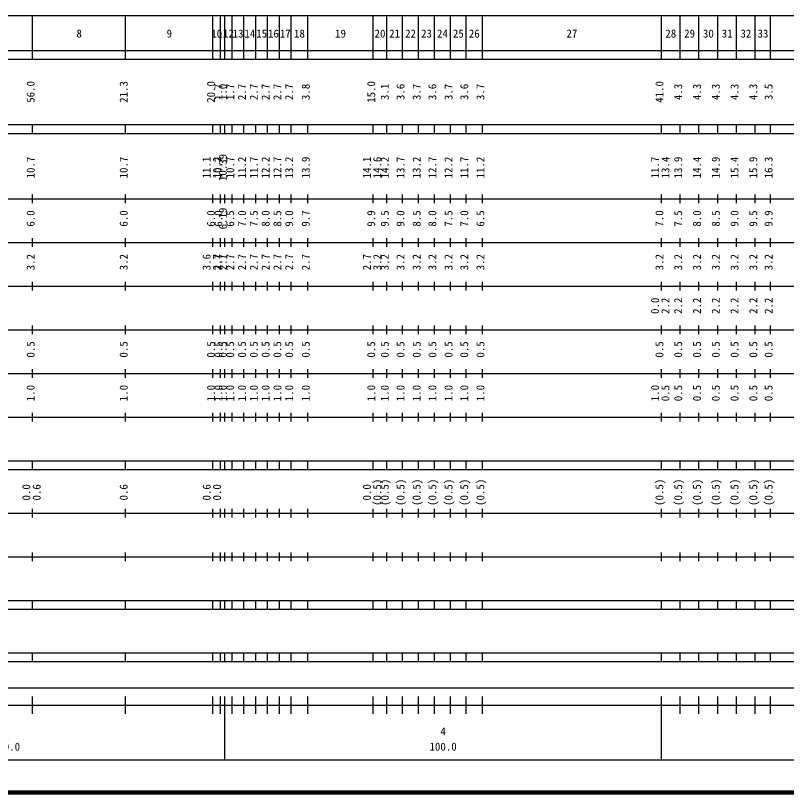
# Model space of a CAD drawing. Units: millimetres on the paper, enlarged 1000 times. Extents: x 40000 to 680000, y 20000 to 380000.
# Drawn here: x 320081 to 496636, y 20000 to 198000 of the extents above; entities that cross this region are included whole.
import ezdxf
from ezdxf.enums import TextEntityAlignment as Align

# ---------------------------------------------------------------- set-up
doc = ezdxf.new("R2010")
doc.units = ezdxf.units.MM
doc.header["$LTSCALE"] = 1000
doc.layers.add('M-TTL', color=2, linetype='Continuous', lineweight=140)
doc.layers.add('M-TTL-BAND', color=7, linetype='Continuous', lineweight=25)
doc.styles.add('ＭＳ ゴシック', font='')
doc.styles.get('ＭＳ ゴシック').set_extended_font_data('MS Gothic')

msp = doc.modelspace()

# ---------------------------------------------------------------- linework, layer by layer
at = {"layer": 'M-TTL'}
msp.add_line((40000, 20000), (680000, 20000), dxfattribs=at)
at = {"layer": 'M-TTL-BAND'}
for p, q in [((68000, 198000), (579000, 198000)), ((324000, 188000), (324000, 198000)), ((345300, 188000), (345300, 198000)), ((365300, 188000), (365300, 198000)), ((367000, 188000), (367000, 198000)), ((368000, 188000), (368000, 198000)), ((369700, 188000), (369700, 198000)), ((372400, 188000), (372400, 198000)), ((375100, 188000), (375100, 198000)), ((377800, 188000), (377800, 198000)), ((380500, 188000), (380500, 198000)), ((383200, 188000), (383200, 198000)), ((387000, 188000), (387000, 198000)), ((402000, 188000), (402000, 198000)), ((405100, 188000), (405100, 198000)), ((408700, 188000), (408700, 198000)), ((412400, 188000), (412400, 198000)), ((416000, 188000), (416000, 198000)), ((419700, 188000), (419700, 198000)), ((423300, 188000), (423300, 198000)), ((427000, 188000), (427000, 198000)), ((468000, 188000), (468000, 198000)), ((472300, 188000), (472300, 198000)), ((476600, 188000), (476600, 198000)), ((480900, 188000), (480900, 198000)), ((485200, 188000), (485200, 198000)), ((489500, 188000), (489500, 198000)), ((493000, 188000), (493000, 198000)), ((40000, 190000), (579000, 190000)), ((40000, 188000), (579000, 188000)), ((40000, 173000), (579000, 173000)), ((324000, 171000), (324000, 173000)), ((345300, 171000), (345300, 173000)), ((365300, 171000), (365300, 173000)), ((367000, 171000), (367000, 173000)), ((368000, 171000), (368000, 173000)), ((369700, 171000), (369700, 173000)), ((372400, 171000), (372400, 173000)), ((375100, 171000), (375100, 173000)), ((377800, 171000), (377800, 173000)), ((380500, 171000), (380500, 173000)), ((383200, 171000), (383200, 173000)), ((387000, 171000), (387000, 173000)), ((402000, 171000), (402000, 173000)), ((405100, 171000), (405100, 173000)), ((408700, 171000), (408700, 173000)), ((412400, 171000), (412400, 173000)), ((416000, 171000), (416000, 173000)), ((419700, 171000), (419700, 173000)), ((423300, 171000), (423300, 173000)), ((427000, 171000), (427000, 173000)), ((468000, 171000), (468000, 173000)), ((472300, 171000), (472300, 173000)), ((476600, 171000), (476600, 173000)), ((480900, 171000), (480900, 173000)), ((485200, 171000), (485200, 173000)), ((489500, 171000), (489500, 173000)), ((493000, 171000), (493000, 173000)), ((40000, 171000), (579000, 171000)), ((324000, 155000), (324000, 157000)), ((345300, 155000), (345300, 157000)), ((365300, 155000), (365300, 157000)), ((367000, 155000), (367000, 157000)), ((368000, 155000), (368000, 157000)), ((369700, 155000), (369700, 157000)), ((372400, 155000), (372400, 157000)), ((375100, 155000), (375100, 157000)), ((377800, 155000), (377800, 157000)), ((380500, 155000), (380500, 157000)), ((383200, 155000), (383200, 157000)), ((387000, 155000), (387000, 157000)), ((402000, 155000), (402000, 157000)), ((405100, 155000), (405100, 157000)), ((408700, 155000), (408700, 157000)), ((412400, 155000), (412400, 157000)), ((416000, 155000), (416000, 157000)), ((419700, 155000), (419700, 157000)), ((423300, 155000), (423300, 157000)), ((427000, 155000), (427000, 157000)), ((468000, 155000), (468000, 157000)), ((472300, 155000), (472300, 157000)), ((476600, 155000), (476600, 157000)), ((480900, 155000), (480900, 157000)), ((485200, 155000), (485200, 157000)), ((489500, 155000), (489500, 157000)), ((493000, 155000), (493000, 157000)), ((40000, 156000), (579000, 156000)), ((46000, 146000), (579000, 146000)), ((324000, 145000), (324000, 147000)), ((345300, 145000), (345300, 147000)), ((365300, 145000), (365300, 147000)), ((367000, 145000), (367000, 147000)), ((368000, 145000), (368000, 147000)), ((369700, 145000), (369700, 147000)), ((372400, 145000), (372400, 147000)), ((375100, 145000), (375100, 147000)), ((377800, 145000), (377800, 147000)), ((380500, 145000), (380500, 147000)), ((383200, 145000), (383200, 147000)), ((387000, 145000), (387000, 147000)), ((402000, 145000), (402000, 147000)), ((405100, 145000), (405100, 147000)), ((408700, 145000), (408700, 147000)), ((412400, 145000), (412400, 147000)), ((416000, 145000), (416000, 147000)), ((419700, 145000), (419700, 147000)), ((423300, 145000), (423300, 147000)), ((427000, 145000), (427000, 147000)), ((468000, 145000), (468000, 147000)), ((472300, 145000), (472300, 147000)), ((476600, 145000), (476600, 147000)), ((480900, 145000), (480900, 147000)), ((485200, 145000), (485200, 147000)), ((489500, 145000), (489500, 147000)), ((493000, 145000), (493000, 147000)), ((52000, 136000), (579000, 136000)), ((324000, 135000), (324000, 137000)), ((345300, 135000), (345300, 137000)), ((365300, 135000), (365300, 137000)), ((367000, 135000), (367000, 137000)), ((368000, 135000), (368000, 137000)), ((369700, 135000), (369700, 137000)), ((372400, 135000), (372400, 137000)), ((375100, 135000), (375100, 137000)), ((377800, 135000), (377800, 137000)), ((380500, 135000), (380500, 137000)), ((383200, 135000), (383200, 137000)), ((387000, 135000), (387000, 137000)), ((402000, 135000), (402000, 137000)), ((405100, 135000), (405100, 137000)), ((408700, 135000), (408700, 137000)), ((412400, 135000), (412400, 137000)), ((416000, 135000), (416000, 137000)), ((419700, 135000), (419700, 137000)), ((423300, 135000), (423300, 137000)), ((427000, 135000), (427000, 137000)), ((468000, 135000), (468000, 137000)), ((472300, 135000), (472300, 137000)), ((476600, 135000), (476600, 137000)), ((480900, 135000), (480900, 137000)), ((485200, 135000), (485200, 137000)), ((489500, 135000), (489500, 137000)), ((493000, 135000), (493000, 137000)), ((324000, 125000), (324000, 127000)), ((345300, 125000), (345300, 127000)), ((365300, 125000), (365300, 127000)), ((367000, 125000), (367000, 127000)), ((368000, 125000), (368000, 127000)), ((369700, 125000), (369700, 127000)), ((372400, 125000), (372400, 127000)), ((375100, 125000), (375100, 127000)), ((377800, 125000), (377800, 127000)), ((380500, 125000), (380500, 127000)), ((383200, 125000), (383200, 127000)), ((387000, 125000), (387000, 127000)), ((402000, 125000), (402000, 127000)), ((405100, 125000), (405100, 127000)), ((408700, 125000), (408700, 127000)), ((412400, 125000), (412400, 127000)), ((416000, 125000), (416000, 127000)), ((419700, 125000), (419700, 127000)), ((423300, 125000), (423300, 127000)), ((427000, 125000), (427000, 127000)), ((468000, 125000), (468000, 127000)), ((472300, 125000), (472300, 127000)), ((476600, 125000), (476600, 127000)), ((480900, 125000), (480900, 127000)), ((485200, 125000), (485200, 127000)), ((489500, 125000), (489500, 127000)), ((493000, 125000), (493000, 127000)), ((46000, 126000), (579000, 126000)), ((52000, 116000), (579000, 116000)), ((324000, 115000), (324000, 117000)), ((345300, 115000), (345300, 117000)), ((365300, 115000), (365300, 117000)), ((367000, 115000), (367000, 117000)), ((368000, 115000), (368000, 117000)), ((369700, 115000), (369700, 117000)), ((372400, 115000), (372400, 117000)), ((375100, 115000), (375100, 117000)), ((377800, 115000), (377800, 117000)), ((380500, 115000), (380500, 117000)), ((383200, 115000), (383200, 117000)), ((387000, 115000), (387000, 117000)), ((402000, 115000), (402000, 117000)), ((405100, 115000), (405100, 117000)), ((408700, 115000), (408700, 117000)), ((412400, 115000), (412400, 117000)), ((416000, 115000), (416000, 117000)), ((419700, 115000), (419700, 117000)), ((423300, 115000), (423300, 117000)), ((427000, 115000), (427000, 117000)), ((468000, 115000), (468000, 117000)), ((472300, 115000), (472300, 117000)), ((476600, 115000), (476600, 117000)), ((480900, 115000), (480900, 117000)), ((485200, 115000), (485200, 117000)), ((489500, 115000), (489500, 117000)), ((493000, 115000), (493000, 117000)), ((324000, 105000), (324000, 107000)), ((345300, 105000), (345300, 107000)), ((365300, 105000), (365300, 107000)), ((367000, 105000), (367000, 107000)), ((368000, 105000), (368000, 107000)), ((369700, 105000), (369700, 107000)), ((372400, 105000), (372400, 107000)), ((375100, 105000), (375100, 107000)), ((377800, 105000), (377800, 107000)), ((380500, 105000), (380500, 107000)), ((383200, 105000), (383200, 107000)), ((387000, 105000), (387000, 107000)), ((402000, 105000), (402000, 107000)), ((405100, 105000), (405100, 107000)), ((408700, 105000), (408700, 107000)), ((412400, 105000), (412400, 107000)), ((416000, 105000), (416000, 107000)), ((419700, 105000), (419700, 107000)), ((423300, 105000), (423300, 107000)), ((427000, 105000), (427000, 107000)), ((468000, 105000), (468000, 107000)), ((472300, 105000), (472300, 107000)), ((476600, 105000), (476600, 107000)), ((480900, 105000), (480900, 107000)), ((485200, 105000), (485200, 107000)), ((489500, 105000), (489500, 107000)), ((493000, 105000), (493000, 107000)), ((46000, 106000), (579000, 106000)), ((40000, 96000), (579000, 96000)), ((324000, 94000), (324000, 96000)), ((345300, 94000), (345300, 96000)), ((365300, 94000), (365300, 96000)), ((367000, 94000), (367000, 96000)), ((368000, 94000), (368000, 96000)), ((369700, 94000), (369700, 96000)), ((372400, 94000), (372400, 96000)), ((375100, 94000), (375100, 96000)), ((377800, 94000), (377800, 96000)), ((380500, 94000), (380500, 96000)), ((383200, 94000), (383200, 96000)), ((387000, 94000), (387000, 96000)), ((402000, 94000), (402000, 96000)), ((405100, 94000), (405100, 96000)), ((408700, 94000), (408700, 96000)), ((412400, 94000), (412400, 96000)), ((416000, 94000), (416000, 96000)), ((419700, 94000), (419700, 96000)), ((423300, 94000), (423300, 96000)), ((427000, 94000), (427000, 96000)), ((468000, 94000), (468000, 96000)), ((472300, 94000), (472300, 96000)), ((476600, 94000), (476600, 96000)), ((480900, 94000), (480900, 96000)), ((485200, 94000), (485200, 96000)), ((489500, 94000), (489500, 96000)), ((493000, 94000), (493000, 96000)), ((40000, 94000), (579000, 94000)), ((49000, 84000), (579000, 84000)), ((324000, 83000), (324000, 85000)), ((345300, 83000), (345300, 85000)), ((365300, 83000), (365300, 85000)), ((367000, 83000), (367000, 85000)), ((368000, 83000), (368000, 85000)), ((369700, 83000), (369700, 85000)), ((372400, 83000), (372400, 85000)), ((375100, 83000), (375100, 85000)), ((377800, 83000), (377800, 85000)), ((380500, 83000), (380500, 85000)), ((383200, 83000), (383200, 85000)), ((387000, 83000), (387000, 85000)), ((402000, 83000), (402000, 85000)), ((405100, 83000), (405100, 85000)), ((408700, 83000), (408700, 85000)), ((412400, 83000), (412400, 85000)), ((416000, 83000), (416000, 85000)), ((419700, 83000), (419700, 85000)), ((423300, 83000), (423300, 85000)), ((427000, 83000), (427000, 85000)), ((468000, 83000), (468000, 85000)), ((472300, 83000), (472300, 85000)), ((476600, 83000), (476600, 85000)), ((480900, 83000), (480900, 85000)), ((485200, 83000), (485200, 85000)), ((489500, 83000), (489500, 85000)), ((493000, 83000), (493000, 85000)), ((324000, 73000), (324000, 75000)), ((345300, 73000), (345300, 75000)), ((365300, 73000), (365300, 75000)), ((367000, 73000), (367000, 75000)), ((368000, 73000), (368000, 75000)), ((369700, 73000), (369700, 75000)), ((372400, 73000), (372400, 75000)), ((375100, 73000), (375100, 75000)), ((377800, 73000), (377800, 75000)), ((380500, 73000), (380500, 75000)), ((383200, 73000), (383200, 75000)), ((387000, 73000), (387000, 75000)), ((402000, 73000), (402000, 75000)), ((405100, 73000), (405100, 75000)), ((408700, 73000), (408700, 75000)), ((412400, 73000), (412400, 75000)), ((416000, 73000), (416000, 75000)), ((419700, 73000), (419700, 75000)), ((423300, 73000), (423300, 75000)), ((427000, 73000), (427000, 75000)), ((468000, 73000), (468000, 75000)), ((472300, 73000), (472300, 75000)), ((476600, 73000), (476600, 75000)), ((480900, 73000), (480900, 75000)), ((485200, 73000), (485200, 75000)), ((489500, 73000), (489500, 75000)), ((493000, 73000), (493000, 75000)), ((40000, 74000), (579000, 74000)), ((40000, 64000), (579000, 64000)), ((324000, 62000), (324000, 64000)), ((345300, 62000), (345300, 64000)), ((365300, 62000), (365300, 64000)), ((367000, 62000), (367000, 64000)), ((368000, 62000), (368000, 64000)), ((369700, 62000), (369700, 64000)), ((372400, 62000), (372400, 64000)), ((375100, 62000), (375100, 64000)), ((377800, 62000), (377800, 64000)), ((380500, 62000), (380500, 64000)), ((383200, 62000), (383200, 64000)), ((387000, 62000), (387000, 64000)), ((402000, 62000), (402000, 64000)), ((405100, 62000), (405100, 64000)), ((408700, 62000), (408700, 64000)), ((412400, 62000), (412400, 64000)), ((416000, 62000), (416000, 64000)), ((419700, 62000), (419700, 64000)), ((423300, 62000), (423300, 64000)), ((427000, 62000), (427000, 64000)), ((468000, 62000), (468000, 64000)), ((472300, 62000), (472300, 64000)), ((476600, 62000), (476600, 64000)), ((480900, 62000), (480900, 64000)), ((485200, 62000), (485200, 64000)), ((489500, 62000), (489500, 64000)), ((493000, 62000), (493000, 64000)), ((40000, 62000), (579000, 62000)), ((40000, 52000), (579000, 52000)), ((324000, 50000), (324000, 52000)), ((345300, 50000), (345300, 52000)), ((365300, 50000), (365300, 52000)), ((367000, 50000), (367000, 52000)), ((368000, 50000), (368000, 52000)), ((369700, 50000), (369700, 52000)), ((372400, 50000), (372400, 52000)), ((375100, 50000), (375100, 52000)), ((377800, 50000), (377800, 52000)), ((380500, 50000), (380500, 52000)), ((383200, 50000), (383200, 52000)), ((387000, 50000), (387000, 52000)), ((402000, 50000), (402000, 52000)), ((405100, 50000), (405100, 52000)), ((408700, 50000), (408700, 52000)), ((412400, 50000), (412400, 52000)), ((416000, 50000), (416000, 52000)), ((419700, 50000), (419700, 52000)), ((423300, 50000), (423300, 52000)), ((427000, 50000), (427000, 52000)), ((468000, 50000), (468000, 52000)), ((472300, 50000), (472300, 52000)), ((476600, 50000), (476600, 52000)), ((480900, 50000), (480900, 52000)), ((485200, 50000), (485200, 52000)), ((489500, 50000), (489500, 52000)), ((493000, 50000), (493000, 52000)), ((40000, 50000), (579000, 50000)), ((71000, 44000), (565000, 44000)), ((324000, 38000), (324000, 42000)), ((345300, 38000), (345300, 42000)), ((365300, 38000), (365300, 42000)), ((367000, 38000), (367000, 42000)), ((368000, 27500), (368000, 42000)), ((369700, 38000), (369700, 42000)), ((372400, 38000), (372400, 42000)), ((375100, 38000), (375100, 42000)), ((377800, 38000), (377800, 42000)), ((380500, 38000), (380500, 42000)), ((383200, 38000), (383200, 42000)), ((387000, 38000), (387000, 42000)), ((402000, 38000), (402000, 42000)), ((405100, 38000), (405100, 42000)), ((408700, 38000), (408700, 42000)), ((412400, 38000), (412400, 42000)), ((416000, 38000), (416000, 42000)), ((419700, 38000), (419700, 42000)), ((423300, 38000), (423300, 42000)), ((427000, 38000), (427000, 42000)), ((468000, 27500), (468000, 42000)), ((472300, 38000), (472300, 42000)), ((476600, 38000), (476600, 42000)), ((480900, 38000), (480900, 42000)), ((485200, 38000), (485200, 42000)), ((489500, 38000), (489500, 42000)), ((493000, 38000), (493000, 42000)), ((40000, 40000), (579000, 40000)), ((68000, 27500), (579000, 27500))]:
    msp.add_line(p, q, dxfattribs=at)

# ---------------------------------------------------------------- texts
at = {"layer": 'M-TTL-BAND', "style": 'ＭＳ ゴシック'}
for s, p in [('8', (334650, 192405)), ('9', (355300, 192405)), ('10', (366150, 192405)), ('11', (367500, 192405)), ('12', (368850, 192405)), ('13', (371050, 192405)), ('14', (373750, 192405)), ('15', (376450, 192405)), ('16', (379150, 192405)), ('17', (381850, 192405)), ('18', (385100, 192405)), ('19', (394500, 192405)), ('20', (403550, 192405)), ('21', (406900, 192405)), ('22', (410550, 192405)), ('23', (414200, 192405)), ('24', (417850, 192405)), ('25', (421500, 192405)), ('26', (425150, 192405)), ('27', (447500, 192405)), ('28', (470150, 192405)), ('29', (474450, 192405)), ('30', (478750, 192405)), ('31', (483050, 192405)), ('32', (487350, 192405)), ('33', (491250, 192405)), ('4', (418000, 32523)), ('100.0', (318000, 29033)), ('100.0', (418000, 29033))]:
    msp.add_text(s, height=1833, dxfattribs=at).set_placement(p, align=Align.BOTTOM_CENTER)
for s, p in [('56.0', (325000, 180500)), ('21.3', (346300, 180500)), ('20.0', (366300, 180500)), ('1.7', (368000, 180500)), ('1.0', (369000, 180500)), ('1.7', (370700, 180500)), ('2.7', (373400, 180500)), ('2.7', (376100, 180500)), ('2.7', (378800, 180500)), ('2.7', (381500, 180500)), ('2.7', (384200, 180500)), ('3.8', (388000, 180500)), ('15.0', (403000, 180500)), ('3.1', (406100, 180500)), ('3.6', (409700, 180500)), ('3.7', (413400, 180500)), ('3.6', (417000, 180500)), ('3.7', (420700, 180500)), ('3.6', (424300, 180500)), ('3.7', (428000, 180500)), ('41.0', (469000, 180500)), ('4.3', (473300, 180500)), ('4.3', (477600, 180500)), ('4.3', (481900, 180500)), ('4.3', (486200, 180500)), ('4.3', (490500, 180500)), ('3.5', (494000, 180500)), ('11.1', (365300, 163174)), ('10.2', (367670, 163174)), ('10.2', (368000, 163174)), ('10.39', (369000, 163174)), ('11.2', (373400, 163174)), ('12.2', (378800, 163174)), ('13.2', (384200, 163174)), ('14.1', (402000, 163174)), ('14.6', (404370, 163174)), ('14.2', (406100, 163174)), ('13.2', (413400, 163174)), ('12.2', (420700, 163174)), ('11.2', (428000, 163174)), ('13.4', (470370, 163174)), ('14.4', (477600, 163174)), ('15.4', (486200, 163174)), ('10.7', (325000, 163174)), ('10.7', (346300, 163174)), ('10.7', (370700, 163174)), ('11.7', (376100, 163174)), ('12.7', (381500, 163174)), ('13.9', (388000, 163174)), ('13.7', (409700, 163174)), ('12.7', (417000, 163174)), ('11.7', (424300, 163174)), ('11.7', (468000, 163174)), ('13.9', (473300, 163174)), ('14.9', (481900, 163174)), ('15.9', (490500, 163174)), ('16.3', (494000, 163174)), ('6.0', (325000, 151500)), ('6.0', (346300, 151500)), ('6.0', (366300, 151500)), ('6.0', (368000, 151500)), ('6.19', (369000, 151500)), ('6.5', (370700, 151500)), ('7.0', (373400, 151500)), ('7.5', (376100, 151500)), ('8.0', (378800, 151500)), ('8.5', (381500, 151500)), ('9.0', (384200, 151500)), ('9.7', (388000, 151500)), ('9.9', (403000, 151500)), ('9.5', (406100, 151500)), ('9.0', (409700, 151500)), ('8.5', (413400, 151500)), ('8.0', (417000, 151500)), ('7.5', (420700, 151500)), ('7.0', (424300, 151500)), ('6.5', (428000, 151500)), ('7.0', (469000, 151500)), ('7.5', (473300, 151500)), ('8.0', (477600, 151500)), ('8.5', (481900, 151500)), ('9.0', (486200, 151500)), ('9.5', (490500, 151500)), ('9.9', (494000, 151500)), ('3.2', (325000, 141500)), ('3.2', (346300, 141500)), ('3.6', (365300, 141500)), ('2.7', (367670, 141500)), ('2.7', (368000, 141500)), ('2.7', (369000, 141500)), ('2.7', (370700, 141500)), ('2.7', (373400, 141500)), ('2.7', (376100, 141500)), ('2.7', (378800, 141500)), ('2.7', (381500, 141500)), ('2.7', (384200, 141500)), ('2.7', (388000, 141500)), ('2.7', (402000, 141500)), ('3.2', (404370, 141500)), ('3.2', (406100, 141500)), ('3.2', (409700, 141500)), ('3.2', (413400, 141500)), ('3.2', (417000, 141500)), ('3.2', (420700, 141500)), ('3.2', (424300, 141500)), ('3.2', (428000, 141500)), ('3.2', (469000, 141500)), ('3.2', (473300, 141500)), ('3.2', (477600, 141500)), ('3.2', (481900, 141500)), ('3.2', (486200, 141500)), ('3.2', (490500, 141500)), ('3.2', (494000, 141500)), ('0.0', (468000, 131500)), ('2.2', (470370, 131500)), ('2.2', (473300, 131500)), ('2.2', (477600, 131500)), ('2.2', (481900, 131500)), ('2.2', (486200, 131500)), ('2.2', (490500, 131500)), ('2.2', (494000, 131500)), ('0.5', (325000, 121500)), ('0.5', (346300, 121500)), ('0.5', (366300, 121500)), ('0.5', (368000, 121500)), ('0.5', (369000, 121500)), ('0.5', (370700, 121500)), ('0.5', (373400, 121500)), ('0.5', (376100, 121500)), ('0.5', (378800, 121500)), ('0.5', (381500, 121500)), ('0.5', (384200, 121500)), ('0.5', (388000, 121500)), ('0.5', (403000, 121500)), ('0.5', (406100, 121500)), ('0.5', (409700, 121500)), ('0.5', (413400, 121500)), ('0.5', (417000, 121500)), ('0.5', (420700, 121500)), ('0.5', (424300, 121500)), ('0.5', (428000, 121500)), ('0.5', (469000, 121500)), ('0.5', (473300, 121500)), ('0.5', (477600, 121500)), ('0.5', (481900, 121500)), ('0.5', (486200, 121500)), ('0.5', (490500, 121500)), ('0.5', (494000, 121500)), ('1.0', (325000, 111500)), ('1.0', (346300, 111500)), ('1.0', (366300, 111500)), ('1.0', (368000, 111500)), ('1.0', (369000, 111500)), ('1.0', (370700, 111500)), ('1.0', (373400, 111500)), ('1.0', (376100, 111500)), ('1.0', (378800, 111500)), ('1.0', (381500, 111500)), ('1.0', (384200, 111500)), ('1.0', (388000, 111500)), ('1.0', (403000, 111500)), ('1.0', (406100, 111500)), ('1.0', (409700, 111500)), ('1.0', (413400, 111500)), ('1.0', (417000, 111500)), ('1.0', (420700, 111500)), ('1.0', (424300, 111500)), ('1.0', (428000, 111500)), ('1.0', (468000, 111500)), ('0.5', (470370, 111500)), ('0.5', (473300, 111500)), ('0.5', (477600, 111500)), ('0.5', (481900, 111500)), ('0.5', (486200, 111500)), ('0.5', (490500, 111500)), ('0.5', (494000, 111500)), ('(0.5)', (404370, 88764)), ('(0.5)', (406100, 88764)), ('(0.5)', (409700, 88764)), ('(0.5)', (413400, 88764)), ('(0.5)', (417000, 88764)), ('(0.5)', (420700, 88764)), ('(0.5)', (424300, 88764)), ('(0.5)', (428000, 88764)), ('(0.5)', (469000, 88764)), ('(0.5)', (473300, 88764)), ('(0.5)', (477600, 88764)), ('(0.5)', (481900, 88764)), ('(0.5)', (486200, 88764)), ('(0.5)', (490500, 88764)), ('(0.5)', (494000, 88764)), ('0.0', (324000, 88764)), ('0.6', (326370, 88764)), ('0.6', (346300, 88764)), ('0.6', (365300, 88764)), ('0.0', (367670, 88764)), ('0.0', (402000, 88764))]:
    msp.add_text(s, height=1833, rotation=90, dxfattribs=at).set_placement(p, align=Align.BOTTOM_CENTER)

doc.saveas('drawing.dxf')
